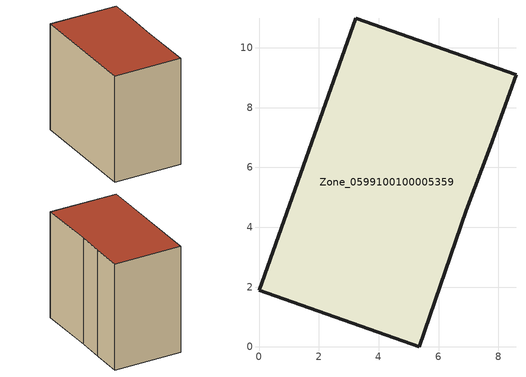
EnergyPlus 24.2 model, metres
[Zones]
Zone_0599100100005359
 floor ground (C_G): 8.59,9.09 7.72,6.69 6.93,4.56 5.35,0 0,1.9 3.23,10.99 z0.52
 wall outside (C_F): 6.93,4.56 7.72,6.69 8.59,9.09 3.23,10.99 0,1.9 5.35,0 6.93,4.56 z0.52:9.49
 roof outside (C_R): 7.72,6.69 8.59,9.09 3.23,10.99 0,1.9 5.35,0 6.93,4.56 z9.49
[BUILDING]
Pand.0599100100005359: North Axis=0; Terrain=City; Loads Convergence Tolerance Value=0.04; Temperature Convergence Tolerance Value=0.4; Solar Distribution=FullExterior; Maximum Number of Warmup Days=25; Minimum Number of Warmup Days=1
[Site:Location]
Rotterdam.The.Hague.AP_ZH_NLD Design_Conditions: Latitude=51.96; Longitude=4.45; Time Zone=1; Elevation=-4.5
[SITE:GROUNDTEMPERATURE:BUILDINGSURFACE]
18, 18, 18, 18, 18, 18, 18, 18, 18, 18, 18, 18
[MATERIAL] Thermal Absorptance=0.9; Solar Absorptance=0.7; Visible Absorptance=0.7
Name | Roughness | Thickness | Conductivity | Density | Specific Heat
G.TC.2006-2014 | MediumSmooth | 0.15 | 0.06 | 540 | 1210
F.TC.2006-2014 | Rough | 0.3 | 0.12 | 1920 | 840
R.TC.2006-2014 | MediumRough | 0.2 | 0.08 | 1500 | 1000
[CONSTRUCTION]
C_G: G.TC.2006-2014
C_F: F.TC.2006-2014
C_R: R.TC.2006-2014
[ZONE]
Zone_0599100100005359: Type=1; Multiplier=1; Ceiling Height=Autocalculate; Volume=Autocalculate; Floor Area=autocalculate; Part of Total Floor Area=Yes
[ZONEINFILTRATION:DESIGNFLOWRATE]
Infil_Zone_0599100100005359: Zone or ZoneList or Space or SpaceList=Zone_0599100100005359; Schedule=AlwaysOn; Design Flow Rate Calculation Method=Flow/Area; Flow Rate per Floor Area=0.0015; Constant Term Coefficient=1; Temperature Term Coefficient=0; Velocity Term Coefficient=0; Velocity Squared Term Coefficient=0
[HVACTEMPLATE:ZONE:IDEALLOADSAIRSYSTEM]
Zone_0599100100005359: Maximum Heating Supply Air Temperature=50; Minimum Cooling Supply Air Temperature=13; Maximum Heating Supply Air Humidity Ratio=0.0156; Minimum Cooling Supply Air Humidity Ratio=0.0077; Heating Limit=NoLimit; Cooling Limit=NoLimit; Dehumidification Control Type=ConstantSensibleHeatRatio; Cooling Sensible Heat Ratio=0.7; Dehumidification Setpoint=60; Humidification Control Type=None; Humidification Setpoint=30; Outdoor Air Method=None; Outdoor Air Flow Rate per Person=0.00944; Outdoor Air Flow Rate per Zone Floor Area=0; Outdoor Air Flow Rate per Zone=0; Demand Controlled Ventilation Type=None; Outdoor Air Economizer Type=NoEconomizer; Heat Recovery Type=None; Sensible Heat Recovery Effectiveness=0.7; Latent Heat Recovery Effectiveness=0.65
[ZONECONTROL:THERMOSTAT]
ThermostatControl_Zone_0599100100005359: Zone or ZoneList=Zone_0599100100005359; Control Type Schedule=DualSetpointControlType; Control 1=Thermostat_Zone_0599100100005359; Temperature Difference Between Cutout And Setpoint=0
[THERMOSTATSETPOINT:DUALSETPOINT]
Thermostat_Zone_0599100100005359: Heating Setpoint Temperature Schedule=HeatingSetpoint_Zone_0599100100005359; Cooling Setpoint Temperature Schedule=CoolingSetpoint_Zone_0599100100005359
[SCHEDULE:COMPACT]
HeatingSetpoint_Zone_0599100100005359: Through: 12/31, For: AllDays, Until: 24:00, 21
CoolingSetpoint_Zone_0599100100005359: Through: 12/31, For: AllDays, Until: 24:00, 24
DualSetpointControlType: Through: 12/31, For: AllDays, Until: 24:00, 4
AlwaysOn: Through: 12/31, For: AllDays, Until: 24:00, 1
